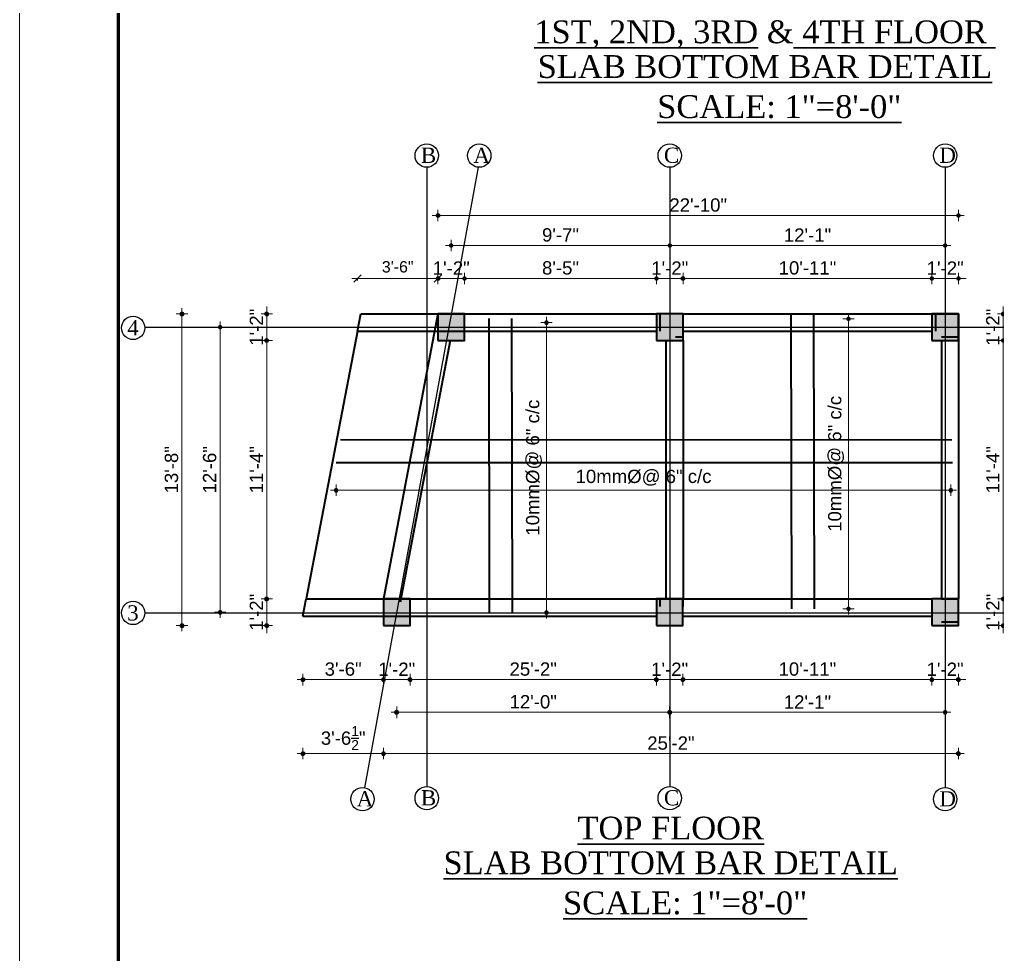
# Model space of a CAD drawing. Header units: inches. Extents: x -12073856 to 12321241, y -1226296 to 1319224.
# Drawn here: x 120330 to 120844, y 44896 to 45388 of the extents above; entities that cross this region are included whole.
import ezdxf
from ezdxf.enums import TextEntityAlignment as Align

# ---------------------------------------------------------------- set-up
doc = ezdxf.new("R2010")
doc.units = ezdxf.units.IN
doc.header["$MEASUREMENT"] = 0
doc.header["$PDMODE"] = 35
doc.linetypes.add('CONTINU', pattern=[0])
for name, color, linetype, lineweight in [('1', 7, 'Continuous', 13), ('BORDER', 7, 'Continuous', 60), ('Break Line', 125, 'CONTINU', 15), ('Column', 181, 'Continuous', 40), ('DIM_LINE', 173, 'Continuous', 20), ('Hatch', 9, 'Continuous', 9), ('ST-REINFOR', 201, 'Continuous', 40), ('Toilet', 7, 'Continuous', 25), ('WALL', 1, 'Continuous', 30), ('Walls', 11, 'Continuous', 35), ('Window', 3, 'Continuous', 0), ('Windows', 151, 'Continuous', 15)]:
    doc.layers.add(name, color=color, linetype=linetype, lineweight=lineweight)
doc.styles.add('ordinary', font='times.ttf')
doc.styles.add('ramon', font='arial.ttf')
doc.styles.get("Standard").update_dxf_attribs({"font": 'arial.ttf'})
doc.dimstyles.new('S8', dxfattribs={"dimtxt": 7, "dimasz": 2, "dimexe": 6, "dimexo": 18, "dimgap": 1.9375, "dimtad": 1, "dimdec": 1, "dimzin": 3, "dimdsep": 46, "dimlunit": 4, "dimtxsty": 'ramon', "dimblk": 'dot 2', "dimcen": 0.09375, "dimse1": 1, "dimse2": 1, "dimclrd": 1, "dimclre": 1, "dimclrt": 256, "dimadec": 0, "dimazin": 0, "dimtfac": 0.75, "dimtdec": 1, "dimtix": 1, "dimtmove": 1, "dimatfit": 3, "dimldrblk": 'DOT', "dimfxl": 1, "dimtolj": 1, "dimtzin": 0, "dimlwd": 9, "dimlwe": 9, "dimarcsym": 0})
doc.dimstyles.get("Standard").update_dxf_attribs({"dimtxt": 6, "dimasz": 4, "dimexe": 0, "dimexo": 6, "dimgap": 3, "dimtad": 1, "dimdec": 0, "dimzin": 0, "dimdsep": 46, "dimlunit": 4, "dimtxsty": 'Standard', "dimblk": 'ARCHTICK', "dimcen": 0.09, "dimdle": 3, "dimclrd": 256, "dimadec": 0, "dimazin": 0, "dimtfac": 1, "dimtdec": 0, "dimtofl": 0, "dimtmove": 0, "dimatfit": 3, "dimfxl": 1, "dimfxlon": 1, "dimtolj": 1, "dimtzin": 0, "dimlwd": -1, "dimarcsym": 0})

# ---------------------------------------------------------------- blocks, each defined once
blk = doc.blocks.new('colm')
at = {"layer": 'Hatch'}
h = blk.add_hatch(color=256, dxfattribs=at)
h.dxf.hatch_style = 1
h.paths.add_polyline_path([(66705.71, 8319.73), (66705.71, 8307.73), (66717.71, 8307.73), (66717.71, 8319.73)])
at = {"layer": 'Column'}
blk.add_lwpolyline([(66705.71, 8307.73), (66717.71, 8307.73), (66717.71, 8319.73), (66705.71, 8319.73)], close=True, dxfattribs=at)
blk = doc.blocks.new('dot1')
at = {"layer": 'Hatch'}
h = blk.add_hatch(color=256, dxfattribs=at)
edge = h.paths.add_edge_path()
edge.add_arc((0, 0), 1, 0, 360)
for p, q in [((3, 0), (-3, 0)), ((0, 3), (0, -3))]:
    blk.add_line(p, q, dxfattribs=at)
blk.add_circle((0, 0), 1, dxfattribs=at)
blk = doc.blocks.new('dot 2')
at = {"layer": 'Hatch', "xscale": 0.5, "yscale": 0.5, "zscale": 0.5}
blk.add_blockref('dot1', (0, 0), dxfattribs=at)
blk = doc.blocks.new('*D1408')
at = {"layer": 'Defpoints', "color": 0, "transparency": 16777216}
for p in [(120563.76, 45251.62), (120549.76, 45232.94), (120563.76, 45232.94)]:
    blk.add_point(p, dxfattribs=at)
at = {"layer": 'Toilet', "color": 1, "lineweight": 9, "transparency": 16777216}
for p, q in [((120547.76, 45251.62), (120545.76, 45251.62)), ((120549.76, 45251.62), (120563.76, 45251.62)), ((120565.76, 45251.62), (120567.76, 45251.62))]:
    blk.add_line(p, q, dxfattribs=at)
at = {"layer": 'Toilet', "color": 1, "lineweight": 9, "transparency": 16777216, "xscale": 2, "yscale": 2, "zscale": 2}
blk.add_blockref('dot 2', (120549.76, 45251.62), dxfattribs=at)
at = {"layer": 'Toilet', "color": 1, "lineweight": 9, "transparency": 16777216, "xscale": 2, "yscale": 2, "zscale": 2, "rotation": 180}
blk.add_blockref('dot 2', (120563.76, 45251.62), dxfattribs=at)
at = {"layer": 'Toilet', "transparency": 16777216, "insert": (120556.76, 45257.07), "char_height": 7, "attachment_point": 5, "style": 'ramon'}
blk.add_mtext('\\A1;1\'-2"', dxfattribs=at)
blk = doc.blocks.new('_Dot')
at = {"color": 0, "lineweight": -2}
blk.add_line((-0.5, 0), (-1, 0), dxfattribs=at)
at = {"color": 0, "const_width": 0.5}
blk.add_lwpolyline([(-0.25, 0, 1), (0.25, 0, 1)], format="xyb", close=True, dxfattribs=at)
blk = doc.blocks.new('*D1409')
at = {"layer": 'Defpoints', "color": 0, "transparency": 16777216}
for p in [(120664.76, 45251.62), (120563.76, 45232.94), (120664.76, 45232.94)]:
    blk.add_point(p, dxfattribs=at)
at = {"layer": 'Toilet', "color": 1, "lineweight": 9, "transparency": 16777216}
blk.add_line((120565.76, 45251.62), (120662.76, 45251.62), dxfattribs=at)
at = {"layer": 'Toilet', "color": 1, "lineweight": 9, "transparency": 16777216, "xscale": 2, "yscale": 2, "zscale": 2, "rotation": 180}
blk.add_blockref('dot 2', (120563.76, 45251.62), dxfattribs=at)
at = {"layer": 'Toilet', "color": 1, "lineweight": 9, "transparency": 16777216, "xscale": 2, "yscale": 2, "zscale": 2}
blk.add_blockref('dot 2', (120664.76, 45251.62), dxfattribs=at)
at = {"layer": 'Toilet', "transparency": 16777216, "insert": (120614.26, 45257.13), "char_height": 7, "attachment_point": 5, "style": 'ramon'}
blk.add_mtext('\\A1;8\'-5"', dxfattribs=at)
blk = doc.blocks.new('*D1410')
at = {"layer": 'Defpoints', "color": 0, "transparency": 16777216}
for p in [(120678.76, 45251.62), (120664.76, 45232.94), (120678.76, 45232.94)]:
    blk.add_point(p, dxfattribs=at)
at = {"layer": 'Toilet', "color": 1, "lineweight": 9, "transparency": 16777216}
for p, q in [((120662.76, 45251.62), (120660.76, 45251.62)), ((120664.76, 45251.62), (120678.76, 45251.62)), ((120680.76, 45251.62), (120682.76, 45251.62))]:
    blk.add_line(p, q, dxfattribs=at)
at = {"layer": 'Toilet', "color": 1, "lineweight": 9, "transparency": 16777216, "xscale": 2, "yscale": 2, "zscale": 2}
blk.add_blockref('dot 2', (120664.76, 45251.62), dxfattribs=at)
at = {"layer": 'Toilet', "color": 1, "lineweight": 9, "transparency": 16777216, "xscale": 2, "yscale": 2, "zscale": 2, "rotation": 180}
blk.add_blockref('dot 2', (120678.76, 45251.62), dxfattribs=at)
at = {"layer": 'Toilet', "transparency": 16777216, "insert": (120671.76, 45257.07), "char_height": 7, "attachment_point": 5, "style": 'ramon'}
blk.add_mtext('\\A1;1\'-2"', dxfattribs=at)
blk = doc.blocks.new('*D1411')
at = {"layer": 'Defpoints', "color": 0, "transparency": 16777216}
for p in [(120809.7, 45251.62), (120678.76, 45232.94), (120809.7, 45232.94)]:
    blk.add_point(p, dxfattribs=at)
at = {"layer": 'Toilet', "color": 1, "lineweight": 9, "transparency": 16777216}
blk.add_line((120680.76, 45251.62), (120807.7, 45251.62), dxfattribs=at)
at = {"layer": 'Toilet', "color": 1, "lineweight": 9, "transparency": 16777216, "xscale": 2, "yscale": 2, "zscale": 2, "rotation": 180}
blk.add_blockref('dot 2', (120678.76, 45251.62), dxfattribs=at)
at = {"layer": 'Toilet', "color": 1, "lineweight": 9, "transparency": 16777216, "xscale": 2, "yscale": 2, "zscale": 2}
blk.add_blockref('dot 2', (120809.7, 45251.62), dxfattribs=at)
at = {"layer": 'Toilet', "transparency": 16777216, "insert": (120744.23, 45257.13), "char_height": 7, "attachment_point": 5, "style": 'ramon'}
blk.add_mtext('\\A1;10\'-11"', dxfattribs=at)
blk = doc.blocks.new('*D1412')
at = {"layer": 'Defpoints', "color": 0, "transparency": 16777216}
for p in [(120823.7, 45251.62), (120809.7, 45232.94), (120823.7, 45232.94)]:
    blk.add_point(p, dxfattribs=at)
at = {"layer": 'Toilet', "color": 1, "lineweight": 9, "transparency": 16777216}
for p, q in [((120807.7, 45251.62), (120805.7, 45251.62)), ((120809.7, 45251.62), (120823.7, 45251.62)), ((120825.7, 45251.62), (120827.7, 45251.62))]:
    blk.add_line(p, q, dxfattribs=at)
at = {"layer": 'Toilet', "color": 1, "lineweight": 9, "transparency": 16777216, "xscale": 2, "yscale": 2, "zscale": 2}
blk.add_blockref('dot 2', (120809.7, 45251.62), dxfattribs=at)
at = {"layer": 'Toilet', "color": 1, "lineweight": 9, "transparency": 16777216, "xscale": 2, "yscale": 2, "zscale": 2, "rotation": 180}
blk.add_blockref('dot 2', (120823.7, 45251.62), dxfattribs=at)
at = {"layer": 'Toilet', "transparency": 16777216, "insert": (120816.7, 45257.07), "char_height": 7, "attachment_point": 5, "style": 'ramon'}
blk.add_mtext('\\A1;1\'-2"', dxfattribs=at)
blk = doc.blocks.new('*D1413')
at = {"layer": 'Defpoints', "color": 0, "transparency": 16777216}
for p in [(120671.76, 45268.98), (120556.76, 45232.94), (120671.76, 45232.94)]:
    blk.add_point(p, dxfattribs=at)
at = {"layer": 'Toilet', "color": 1, "lineweight": 9, "transparency": 16777216}
blk.add_line((120558.76, 45268.98), (120669.76, 45268.98), dxfattribs=at)
at = {"layer": 'Toilet', "color": 1, "lineweight": 9, "transparency": 16777216, "xscale": 2, "yscale": 2, "zscale": 2, "rotation": 180}
blk.add_blockref('dot 2', (120556.76, 45268.98), dxfattribs=at)
at = {"layer": 'Toilet', "color": 1, "lineweight": 9, "transparency": 16777216, "xscale": 2, "yscale": 2, "zscale": 2}
blk.add_blockref('dot 2', (120671.76, 45268.98), dxfattribs=at)
at = {"layer": 'Toilet', "transparency": 16777216, "insert": (120614.26, 45274.5), "char_height": 7, "attachment_point": 5, "style": 'ramon'}
blk.add_mtext('\\A1;9\'-7"', dxfattribs=at)
blk = doc.blocks.new('*D1414')
at = {"layer": 'Defpoints', "color": 0, "transparency": 16777216}
for p in [(120816.7, 45268.98), (120671.76, 45232.94), (120816.7, 45232.94)]:
    blk.add_point(p, dxfattribs=at)
at = {"layer": 'Toilet', "color": 1, "lineweight": 9, "transparency": 16777216}
blk.add_line((120673.76, 45268.98), (120814.7, 45268.98), dxfattribs=at)
at = {"layer": 'Toilet', "color": 1, "lineweight": 9, "transparency": 16777216, "xscale": 2, "yscale": 2, "zscale": 2, "rotation": 180}
blk.add_blockref('dot 2', (120671.76, 45268.98), dxfattribs=at)
at = {"layer": 'Toilet', "color": 1, "lineweight": 9, "transparency": 16777216, "xscale": 2, "yscale": 2, "zscale": 2}
blk.add_blockref('dot 2', (120816.7, 45268.98), dxfattribs=at)
at = {"layer": 'Toilet', "transparency": 16777216, "insert": (120744.23, 45274.44), "char_height": 7, "attachment_point": 5, "style": 'ramon'}
blk.add_mtext('\\A1;12\'-1"', dxfattribs=at)
blk = doc.blocks.new('*D1415')
at = {"layer": 'Defpoints', "color": 0, "transparency": 16777216}
for p in [(120823.7, 45284.71), (120549.76, 45232.94), (120823.7, 45232.94)]:
    blk.add_point(p, dxfattribs=at)
at = {"layer": 'Toilet', "color": 1, "lineweight": 9, "transparency": 16777216}
blk.add_line((120551.76, 45284.71), (120821.7, 45284.71), dxfattribs=at)
at = {"layer": 'Toilet', "color": 1, "lineweight": 9, "transparency": 16777216, "xscale": 2, "yscale": 2, "zscale": 2, "rotation": 180}
blk.add_blockref('dot 2', (120549.76, 45284.71), dxfattribs=at)
at = {"layer": 'Toilet', "color": 1, "lineweight": 9, "transparency": 16777216, "xscale": 2, "yscale": 2, "zscale": 2}
blk.add_blockref('dot 2', (120823.7, 45284.71), dxfattribs=at)
at = {"layer": 'Toilet', "transparency": 16777216, "insert": (120686.73, 45290.22), "char_height": 7, "attachment_point": 5, "style": 'ramon'}
blk.add_mtext('\\A1;22\'-10"', dxfattribs=at)
blk = doc.blocks.new('*D1416')
at = {"layer": 'Defpoints', "color": 0, "transparency": 16777216}
for p in [(120823.7, 45232.94), (120823.7, 45218.94), (120847.23, 45218.94)]:
    blk.add_point(p, dxfattribs=at)
at = {"layer": 'Toilet', "color": 1, "lineweight": 9, "transparency": 16777216}
for p, q in [((120847.23, 45234.94), (120847.23, 45236.94)), ((120847.23, 45232.94), (120847.23, 45218.94)), ((120847.23, 45216.94), (120847.23, 45214.94))]:
    blk.add_line(p, q, dxfattribs=at)
at = {"layer": 'Toilet', "color": 1, "lineweight": 9, "transparency": 16777216, "xscale": 2, "yscale": 2, "zscale": 2}
for p, rotation in [((120847.23, 45232.94), 270), ((120847.23, 45218.94), 90)]:
    blk.add_blockref('dot 2', p, dxfattribs=dict(at, rotation=rotation))
at = {"layer": 'Toilet', "transparency": 16777216, "insert": (120841.78, 45225.94), "char_height": 7, "attachment_point": 5, "rotation": 90, "style": 'ramon'}
blk.add_mtext('\\A1;1\'-2"', dxfattribs=at)
blk = doc.blocks.new('*D1532')
at = {"layer": 'Defpoints', "color": 0, "transparency": 16777216}
for p in [(120823.7, 45218.94), (120823.7, 45082.94), (120847.23, 45082.94)]:
    blk.add_point(p, dxfattribs=at)
at = {"layer": 'Toilet', "color": 1, "lineweight": 9, "transparency": 16777216}
blk.add_line((120847.23, 45216.94), (120847.23, 45084.94), dxfattribs=at)
at = {"layer": 'Toilet', "color": 1, "lineweight": 9, "transparency": 16777216, "xscale": 2, "yscale": 2, "zscale": 2}
for p, rotation in [((120847.23, 45218.94), 90), ((120847.23, 45082.94), 270)]:
    blk.add_blockref('dot 2', p, dxfattribs=dict(at, rotation=rotation))
at = {"layer": 'Toilet', "transparency": 16777216, "insert": (120841.78, 45150.94), "char_height": 7, "attachment_point": 5, "rotation": 90, "style": 'ramon'}
blk.add_mtext('\\A1;11\'-4"', dxfattribs=at)
blk = doc.blocks.new('*D1533')
at = {"layer": 'Defpoints', "color": 0, "transparency": 16777216}
for p in [(120823.7, 45082.94), (120823.65, 45068.94), (120847.23, 45068.94)]:
    blk.add_point(p, dxfattribs=at)
at = {"layer": 'Toilet', "color": 1, "lineweight": 9, "transparency": 16777216}
for p, q in [((120847.23, 45084.94), (120847.23, 45086.94)), ((120847.23, 45082.94), (120847.23, 45068.94)), ((120847.23, 45066.94), (120847.23, 45064.94))]:
    blk.add_line(p, q, dxfattribs=at)
at = {"layer": 'Toilet', "color": 1, "lineweight": 9, "transparency": 16777216, "xscale": 2, "yscale": 2, "zscale": 2}
for p, rotation in [((120847.23, 45082.94), 270), ((120847.23, 45068.94), 90)]:
    blk.add_blockref('dot 2', p, dxfattribs=dict(at, rotation=rotation))
at = {"layer": 'Toilet', "transparency": 16777216, "insert": (120841.78, 45075.94), "char_height": 7, "attachment_point": 5, "rotation": 90, "style": 'ramon'}
blk.add_mtext('\\A1;1\'-2"', dxfattribs=at)
blk = doc.blocks.new('*D1417')
at = {"layer": 'Defpoints', "color": 0, "transparency": 16777216}
for p in [(120823.7, 45225.94), (120873.27, 45225.94), (120823.65, 45075.94)]:
    blk.add_point(p, dxfattribs=at)
at = {"layer": 'Toilet', "color": 1, "lineweight": 9, "transparency": 16777216}
blk.add_line((120873.27, 45077.94), (120873.27, 45223.94), dxfattribs=at)
at = {"layer": 'Toilet', "color": 1, "lineweight": 9, "transparency": 16777216, "xscale": 2, "yscale": 2, "zscale": 2}
for p, rotation in [((120873.27, 45225.94), 90), ((120873.27, 45075.94), 270)]:
    blk.add_blockref('dot 2', p, dxfattribs=dict(at, rotation=rotation))
at = {"layer": 'Toilet', "transparency": 16777216, "insert": (120867.76, 45150.94), "char_height": 7, "attachment_point": 5, "rotation": 90, "style": 'ramon'}
blk.add_mtext('\\A1;12\'-6"', dxfattribs=at)
blk = doc.blocks.new('*D1418')
at = {"layer": 'Defpoints', "color": 0, "transparency": 16777216}
for p in [(120823.7, 45232.94), (120823.7, 45068.94), (120891.84, 45068.94)]:
    blk.add_point(p, dxfattribs=at)
at = {"layer": 'Toilet', "color": 1, "lineweight": 9, "transparency": 16777216}
blk.add_line((120891.84, 45230.94), (120891.84, 45070.94), dxfattribs=at)
at = {"layer": 'Toilet', "color": 1, "lineweight": 9, "transparency": 16777216, "xscale": 2, "yscale": 2, "zscale": 2}
for p, rotation in [((120891.84, 45232.94), 90), ((120891.84, 45068.94), 270)]:
    blk.add_blockref('dot 2', p, dxfattribs=dict(at, rotation=rotation))
at = {"layer": 'Toilet', "transparency": 16777216, "insert": (120886.32, 45150.94), "char_height": 7, "attachment_point": 5, "rotation": 90, "style": 'ramon'}
blk.add_mtext('\\A1;13\'-8"', dxfattribs=at)
blk = doc.blocks.new('*D1419')
at = {"layer": 'Defpoints', "color": 0, "transparency": 16777216}
for p in [(120524.25, 45232.94), (120459.66, 45218.94), (120524.25, 45218.94)]:
    blk.add_point(p, dxfattribs=at)
at = {"layer": 'Toilet', "color": 1, "lineweight": 9, "transparency": 16777216}
for p, q in [((120459.66, 45234.94), (120459.66, 45236.94)), ((120459.66, 45232.94), (120459.66, 45218.94)), ((120459.66, 45216.94), (120459.66, 45214.94))]:
    blk.add_line(p, q, dxfattribs=at)
at = {"layer": 'Toilet', "color": 1, "lineweight": 9, "transparency": 16777216, "xscale": 2, "yscale": 2, "zscale": 2}
for p, rotation in [((120459.66, 45232.94), 270), ((120459.66, 45218.94), 90)]:
    blk.add_blockref('dot 2', p, dxfattribs=dict(at, rotation=rotation))
at = {"layer": 'Toilet', "transparency": 16777216, "insert": (120454.21, 45225.94), "char_height": 7, "attachment_point": 5, "rotation": 90, "style": 'ramon'}
blk.add_mtext('\\A1;1\'-2"', dxfattribs=at)
blk = doc.blocks.new('*D1420')
at = {"layer": 'Defpoints', "color": 0, "transparency": 16777216}
for p in [(120524.25, 45218.94), (120459.66, 45082.94), (120495.56, 45082.94)]:
    blk.add_point(p, dxfattribs=at)
at = {"layer": 'Toilet', "color": 1, "lineweight": 9, "transparency": 16777216}
blk.add_line((120459.66, 45216.94), (120459.66, 45084.94), dxfattribs=at)
at = {"layer": 'Toilet', "color": 1, "lineweight": 9, "transparency": 16777216, "xscale": 2, "yscale": 2, "zscale": 2}
for p, rotation in [((120459.66, 45218.94), 90), ((120459.66, 45082.94), 270)]:
    blk.add_blockref('dot 2', p, dxfattribs=dict(at, rotation=rotation))
at = {"layer": 'Toilet', "transparency": 16777216, "insert": (120454.21, 45150.94), "char_height": 7, "attachment_point": 5, "rotation": 90, "style": 'ramon'}
blk.add_mtext('\\A1;11\'-4"', dxfattribs=at)
blk = doc.blocks.new('*D1421')
at = {"layer": 'Defpoints', "color": 0, "transparency": 16777216}
for p in [(120495.56, 45082.94), (120459.66, 45068.94), (120495.56, 45068.94)]:
    blk.add_point(p, dxfattribs=at)
at = {"layer": 'Toilet', "color": 1, "lineweight": 9, "transparency": 16777216}
for p, q in [((120459.66, 45084.94), (120459.66, 45086.94)), ((120459.66, 45082.94), (120459.66, 45068.94)), ((120459.66, 45066.94), (120459.66, 45064.94))]:
    blk.add_line(p, q, dxfattribs=at)
at = {"layer": 'Toilet', "color": 1, "lineweight": 9, "transparency": 16777216, "xscale": 2, "yscale": 2, "zscale": 2}
for p, rotation in [((120459.66, 45082.94), 270), ((120459.66, 45068.94), 90)]:
    blk.add_blockref('dot 2', p, dxfattribs=dict(at, rotation=rotation))
at = {"layer": 'Toilet', "transparency": 16777216, "insert": (120454.21, 45075.94), "char_height": 7, "attachment_point": 5, "rotation": 90, "style": 'ramon'}
blk.add_mtext('\\A1;1\'-2"', dxfattribs=at)
blk = doc.blocks.new('*D1422')
at = {"layer": 'Defpoints', "color": 0, "transparency": 16777216}
for p in [(120435.15, 45225.94), (120524.25, 45225.94), (120495.56, 45075.94)]:
    blk.add_point(p, dxfattribs=at)
at = {"layer": 'Toilet', "color": 1, "lineweight": 9, "transparency": 16777216}
blk.add_line((120435.15, 45077.94), (120435.15, 45223.94), dxfattribs=at)
at = {"layer": 'Toilet', "color": 1, "lineweight": 9, "transparency": 16777216, "xscale": 2, "yscale": 2, "zscale": 2}
for p, rotation in [((120435.15, 45225.94), 90), ((120435.15, 45075.94), 270)]:
    blk.add_blockref('dot 2', p, dxfattribs=dict(at, rotation=rotation))
at = {"layer": 'Toilet', "transparency": 16777216, "insert": (120429.64, 45150.94), "char_height": 7, "attachment_point": 5, "rotation": 90, "style": 'ramon'}
blk.add_mtext('\\A1;12\'-6"', dxfattribs=at)
blk = doc.blocks.new('*D1423')
at = {"layer": 'Defpoints', "color": 0, "transparency": 16777216}
for p in [(120415.07, 45232.94), (120524.25, 45232.94), (120559.61, 45068.94)]:
    blk.add_point(p, dxfattribs=at)
at = {"layer": 'Toilet', "color": 1, "lineweight": 9, "transparency": 16777216}
blk.add_line((120415.07, 45070.94), (120415.07, 45230.94), dxfattribs=at)
at = {"layer": 'Toilet', "color": 1, "lineweight": 9, "transparency": 16777216, "xscale": 2, "yscale": 2, "zscale": 2}
for p, rotation in [((120415.07, 45232.94), 90), ((120415.07, 45068.94), 270)]:
    blk.add_blockref('dot 2', p, dxfattribs=dict(at, rotation=rotation))
at = {"layer": 'Toilet', "transparency": 16777216, "insert": (120409.56, 45150.94), "char_height": 7, "attachment_point": 5, "rotation": 90, "style": 'ramon'}
blk.add_mtext('\\A1;13\'-8"', dxfattribs=at)
blk = doc.blocks.new('*D1424')
at = {"layer": 'Defpoints', "color": 0, "transparency": 16777216}
for p in [(120524.25, 45232.94), (120459.66, 45218.94), (120524.25, 45218.94)]:
    blk.add_point(p, dxfattribs=at)
at = {"layer": 'Toilet', "color": 1, "lineweight": 9, "transparency": 16777216}
for p, q in [((120459.66, 45234.94), (120459.66, 45236.94)), ((120459.66, 45232.94), (120459.66, 45218.94)), ((120459.66, 45216.94), (120459.66, 45214.94))]:
    blk.add_line(p, q, dxfattribs=at)
at = {"layer": 'Toilet', "color": 1, "lineweight": 9, "transparency": 16777216, "xscale": 2, "yscale": 2, "zscale": 2}
for p, rotation in [((120459.66, 45232.94), 270), ((120459.66, 45218.94), 90)]:
    blk.add_blockref('dot 2', p, dxfattribs=dict(at, rotation=rotation))
at = {"layer": 'Toilet', "transparency": 16777216, "insert": (120454.21, 45225.94), "char_height": 7, "attachment_point": 5, "rotation": 90, "style": 'ramon'}
blk.add_mtext('\\A1;1\'-2"', dxfattribs=at)
blk = doc.blocks.new('*D1425')
at = {"layer": 'Defpoints', "color": 0, "transparency": 16777216}
for p in [(120524.25, 45218.94), (120459.66, 45082.94), (120495.56, 45082.94)]:
    blk.add_point(p, dxfattribs=at)
at = {"layer": 'Toilet', "color": 1, "lineweight": 9, "transparency": 16777216}
blk.add_line((120459.66, 45216.94), (120459.66, 45084.94), dxfattribs=at)
at = {"layer": 'Toilet', "color": 1, "lineweight": 9, "transparency": 16777216, "xscale": 2, "yscale": 2, "zscale": 2}
for p, rotation in [((120459.66, 45218.94), 90), ((120459.66, 45082.94), 270)]:
    blk.add_blockref('dot 2', p, dxfattribs=dict(at, rotation=rotation))
at = {"layer": 'Toilet', "transparency": 16777216, "insert": (120454.21, 45150.94), "char_height": 7, "attachment_point": 5, "rotation": 90, "style": 'ramon'}
blk.add_mtext('\\A1;11\'-4"', dxfattribs=at)
blk = doc.blocks.new('*D1426')
at = {"layer": 'Defpoints', "color": 0, "transparency": 16777216}
for p in [(120435.15, 45225.94), (120524.25, 45225.94), (120495.56, 45075.94)]:
    blk.add_point(p, dxfattribs=at)
at = {"layer": 'Toilet', "color": 1, "lineweight": 9, "transparency": 16777216}
blk.add_line((120435.15, 45077.94), (120435.15, 45223.94), dxfattribs=at)
at = {"layer": 'Toilet', "color": 1, "lineweight": 9, "transparency": 16777216, "xscale": 2, "yscale": 2, "zscale": 2}
for p, rotation in [((120435.15, 45225.94), 90), ((120435.15, 45075.94), 270)]:
    blk.add_blockref('dot 2', p, dxfattribs=dict(at, rotation=rotation))
at = {"layer": 'Toilet', "transparency": 16777216, "insert": (120429.64, 45150.94), "char_height": 7, "attachment_point": 5, "rotation": 90, "style": 'ramon'}
blk.add_mtext('\\A1;12\'-6"', dxfattribs=at)
blk = doc.blocks.new('_ArchTick')
at = {"color": 0, "linetype": 'ByBlock', "const_width": 0.15}
blk.add_lwpolyline([(-0.5, -0.5), (0.5, 0.5)], dxfattribs=at)
blk = doc.blocks.new('*D1427')
at = {"layer": 'Defpoints', "color": 0, "transparency": 16777216}
for p in [(120507.4, 45251.62), (120549.76, 45232.94), (120507.4, 45223.94)]:
    blk.add_point(p, dxfattribs=at)
at = {"layer": 'Windows', "transparency": 16777216}
blk.add_line((120552.76, 45251.62), (120504.4, 45251.62), dxfattribs=at)
at = {"layer": 'Windows', "color": 0, "lineweight": -2, "transparency": 16777216}
for p, q in [((120507.4, 45250.62), (120507.4, 45251.62)), ((120549.76, 45250.62), (120549.76, 45251.62))]:
    blk.add_line(p, q, dxfattribs=at)
at = {"layer": 'Windows', "transparency": 16777216, "xscale": 4, "yscale": 4, "zscale": 4, "rotation": 180}
blk.add_blockref('_ArchTick', (120507.4, 45251.62), dxfattribs=at)
at = {"layer": 'Windows', "transparency": 16777216, "xscale": 4, "yscale": 4, "zscale": 4}
blk.add_blockref('_ArchTick', (120549.76, 45251.62), dxfattribs=at)
at = {"layer": 'Windows', "color": 0, "lineweight": -2, "transparency": 16777216, "insert": (120528.58, 45257.69), "char_height": 6, "attachment_point": 5}
blk.add_mtext('\\A1;3\'-6"', dxfattribs=at)
blk = doc.blocks.new('*D1534')
at = {"layer": 'Defpoints', "color": 0, "transparency": 16777216}
for p in [(120478.71, 45073.94), (120521.07, 45068.94), (120521.07, 45040.5)]:
    blk.add_point(p, dxfattribs=at)
at = {"layer": 'Toilet', "color": 1, "lineweight": 9, "transparency": 16777216}
blk.add_line((120480.71, 45040.5), (120519.07, 45040.5), dxfattribs=at)
at = {"layer": 'Toilet', "color": 1, "lineweight": 9, "transparency": 16777216, "xscale": 2, "yscale": 2, "zscale": 2, "rotation": 180}
blk.add_blockref('dot 2', (120478.71, 45040.5), dxfattribs=at)
at = {"layer": 'Toilet', "color": 1, "lineweight": 9, "transparency": 16777216, "xscale": 2, "yscale": 2, "zscale": 2}
blk.add_blockref('dot 2', (120521.07, 45040.5), dxfattribs=at)
at = {"layer": 'Toilet', "transparency": 16777216, "insert": (120499.89, 45046.02), "char_height": 7, "attachment_point": 5, "style": 'ramon'}
blk.add_mtext('\\A1;3\'-6"', dxfattribs=at)
blk = doc.blocks.new('*D1535')
at = {"layer": 'Defpoints', "color": 0, "transparency": 16777216}
for p in [(120521.07, 45068.94), (120535.07, 45068.94), (120535.07, 45040.5)]:
    blk.add_point(p, dxfattribs=at)
at = {"layer": 'Toilet', "color": 1, "lineweight": 9, "transparency": 16777216}
for p, q in [((120519.07, 45040.5), (120517.07, 45040.5)), ((120521.07, 45040.5), (120535.07, 45040.5)), ((120537.07, 45040.5), (120539.07, 45040.5))]:
    blk.add_line(p, q, dxfattribs=at)
at = {"layer": 'Toilet', "color": 1, "lineweight": 9, "transparency": 16777216, "xscale": 2, "yscale": 2, "zscale": 2}
blk.add_blockref('dot 2', (120521.07, 45040.5), dxfattribs=at)
at = {"layer": 'Toilet', "color": 1, "lineweight": 9, "transparency": 16777216, "xscale": 2, "yscale": 2, "zscale": 2, "rotation": 180}
blk.add_blockref('dot 2', (120535.07, 45040.5), dxfattribs=at)
at = {"layer": 'Toilet', "transparency": 16777216, "insert": (120528.07, 45045.96), "char_height": 7, "attachment_point": 5, "style": 'ramon'}
blk.add_mtext('\\A1;1\'-2"', dxfattribs=at)
blk = doc.blocks.new('*D1536')
at = {"layer": 'Defpoints', "color": 0, "transparency": 16777216}
for p in [(120535.07, 45068.94), (120664.7, 45068.94), (120664.7, 45040.5)]:
    blk.add_point(p, dxfattribs=at)
at = {"layer": 'Toilet', "color": 1, "lineweight": 9, "transparency": 16777216}
blk.add_line((120537.07, 45040.5), (120662.7, 45040.5), dxfattribs=at)
at = {"layer": 'Toilet', "color": 1, "lineweight": 9, "transparency": 16777216, "xscale": 2, "yscale": 2, "zscale": 2, "rotation": 180}
blk.add_blockref('dot 2', (120535.07, 45040.5), dxfattribs=at)
at = {"layer": 'Toilet', "color": 1, "lineweight": 9, "transparency": 16777216, "xscale": 2, "yscale": 2, "zscale": 2}
blk.add_blockref('dot 2', (120664.7, 45040.5), dxfattribs=at)
at = {"layer": 'Toilet', "transparency": 16777216, "insert": (120599.89, 45046.02), "char_height": 7, "attachment_point": 5, "style": 'ramon'}
blk.add_mtext('\\A1;25\'-2"', dxfattribs=at)
blk = doc.blocks.new('*D1537')
at = {"layer": 'Defpoints', "color": 0, "transparency": 16777216}
for p in [(120664.7, 45068.94), (120678.7, 45068.94), (120678.7, 45040.5)]:
    blk.add_point(p, dxfattribs=at)
at = {"layer": 'Toilet', "color": 1, "lineweight": 9, "transparency": 16777216}
for p, q in [((120662.7, 45040.5), (120660.7, 45040.5)), ((120664.7, 45040.5), (120678.7, 45040.5)), ((120680.7, 45040.5), (120682.7, 45040.5))]:
    blk.add_line(p, q, dxfattribs=at)
at = {"layer": 'Toilet', "color": 1, "lineweight": 9, "transparency": 16777216, "xscale": 2, "yscale": 2, "zscale": 2}
blk.add_blockref('dot 2', (120664.7, 45040.5), dxfattribs=at)
at = {"layer": 'Toilet', "color": 1, "lineweight": 9, "transparency": 16777216, "xscale": 2, "yscale": 2, "zscale": 2, "rotation": 180}
blk.add_blockref('dot 2', (120678.7, 45040.5), dxfattribs=at)
at = {"layer": 'Toilet', "transparency": 16777216, "insert": (120671.7, 45045.96), "char_height": 7, "attachment_point": 5, "style": 'ramon'}
blk.add_mtext('\\A1;1\'-2"', dxfattribs=at)
blk = doc.blocks.new('*D1538')
at = {"layer": 'Defpoints', "color": 0, "transparency": 16777216}
for p in [(120678.7, 45068.94), (120809.65, 45068.94), (120809.65, 45040.5)]:
    blk.add_point(p, dxfattribs=at)
at = {"layer": 'Toilet', "color": 1, "lineweight": 9, "transparency": 16777216}
blk.add_line((120680.7, 45040.5), (120807.65, 45040.5), dxfattribs=at)
at = {"layer": 'Toilet', "color": 1, "lineweight": 9, "transparency": 16777216, "xscale": 2, "yscale": 2, "zscale": 2, "rotation": 180}
blk.add_blockref('dot 2', (120678.7, 45040.5), dxfattribs=at)
at = {"layer": 'Toilet', "color": 1, "lineweight": 9, "transparency": 16777216, "xscale": 2, "yscale": 2, "zscale": 2}
blk.add_blockref('dot 2', (120809.65, 45040.5), dxfattribs=at)
at = {"layer": 'Toilet', "transparency": 16777216, "insert": (120744.18, 45046.02), "char_height": 7, "attachment_point": 5, "style": 'ramon'}
blk.add_mtext('\\A1;10\'-11"', dxfattribs=at)
blk = doc.blocks.new('*D1539')
at = {"layer": 'Defpoints', "color": 0, "transparency": 16777216}
for p in [(120809.65, 45068.94), (120823.65, 45068.94), (120823.65, 45040.5)]:
    blk.add_point(p, dxfattribs=at)
at = {"layer": 'Toilet', "color": 1, "lineweight": 9, "transparency": 16777216}
for p, q in [((120807.65, 45040.5), (120805.65, 45040.5)), ((120809.65, 45040.5), (120823.65, 45040.5)), ((120825.65, 45040.5), (120827.65, 45040.5))]:
    blk.add_line(p, q, dxfattribs=at)
at = {"layer": 'Toilet', "color": 1, "lineweight": 9, "transparency": 16777216, "xscale": 2, "yscale": 2, "zscale": 2}
blk.add_blockref('dot 2', (120809.65, 45040.5), dxfattribs=at)
at = {"layer": 'Toilet', "color": 1, "lineweight": 9, "transparency": 16777216, "xscale": 2, "yscale": 2, "zscale": 2, "rotation": 180}
blk.add_blockref('dot 2', (120823.65, 45040.5), dxfattribs=at)
at = {"layer": 'Toilet', "transparency": 16777216, "insert": (120816.65, 45045.96), "char_height": 7, "attachment_point": 5, "style": 'ramon'}
blk.add_mtext('\\A1;1\'-2"', dxfattribs=at)
blk = doc.blocks.new('*D1540')
at = {"layer": 'Defpoints', "color": 0, "transparency": 16777216}
for p in [(120528.07, 45068.94), (120671.7, 45068.94), (120671.7, 45023.3)]:
    blk.add_point(p, dxfattribs=at)
at = {"layer": 'Toilet', "color": 1, "lineweight": 9, "transparency": 16777216}
blk.add_line((120530.07, 45023.3), (120669.7, 45023.3), dxfattribs=at)
at = {"layer": 'Toilet', "color": 1, "lineweight": 9, "transparency": 16777216, "xscale": 2, "yscale": 2, "zscale": 2, "rotation": 180}
blk.add_blockref('dot 2', (120528.07, 45023.3), dxfattribs=at)
at = {"layer": 'Toilet', "color": 1, "lineweight": 9, "transparency": 16777216, "xscale": 2, "yscale": 2, "zscale": 2}
blk.add_blockref('dot 2', (120671.7, 45023.3), dxfattribs=at)
at = {"layer": 'Toilet', "transparency": 16777216, "insert": (120599.89, 45028.81), "char_height": 7, "attachment_point": 5, "style": 'ramon'}
blk.add_mtext('\\A1;12\'-0"', dxfattribs=at)
blk = doc.blocks.new('*D1541')
at = {"layer": 'Defpoints', "color": 0, "transparency": 16777216}
for p in [(120671.7, 45068.94), (120816.7, 45068.94), (120816.7, 45023.3)]:
    blk.add_point(p, dxfattribs=at)
at = {"layer": 'Toilet', "color": 1, "lineweight": 9, "transparency": 16777216}
blk.add_line((120673.7, 45023.3), (120814.7, 45023.3), dxfattribs=at)
at = {"layer": 'Toilet', "color": 1, "lineweight": 9, "transparency": 16777216, "xscale": 2, "yscale": 2, "zscale": 2, "rotation": 180}
blk.add_blockref('dot 2', (120671.7, 45023.3), dxfattribs=at)
at = {"layer": 'Toilet', "color": 1, "lineweight": 9, "transparency": 16777216, "xscale": 2, "yscale": 2, "zscale": 2}
blk.add_blockref('dot 2', (120816.7, 45023.3), dxfattribs=at)
at = {"layer": 'Toilet', "transparency": 16777216, "insert": (120744.2, 45028.75), "char_height": 7, "attachment_point": 5, "style": 'ramon'}
blk.add_mtext('\\A1;12\'-1"', dxfattribs=at)
blk = doc.blocks.new('*D1542')
at = {"layer": 'Defpoints', "color": 0, "transparency": 16777216}
for p in [(120521.07, 45068.94), (120823.65, 45068.94), (120823.65, 45001.57)]:
    blk.add_point(p, dxfattribs=at)
at = {"layer": 'Toilet', "color": 1, "lineweight": 9, "transparency": 16777216}
blk.add_line((120523.07, 45001.57), (120821.65, 45001.57), dxfattribs=at)
at = {"layer": 'Toilet', "color": 1, "lineweight": 9, "transparency": 16777216, "xscale": 2, "yscale": 2, "zscale": 2, "rotation": 180}
blk.add_blockref('dot 2', (120521.07, 45001.57), dxfattribs=at)
at = {"layer": 'Toilet', "color": 1, "lineweight": 9, "transparency": 16777216, "xscale": 2, "yscale": 2, "zscale": 2}
blk.add_blockref('dot 2', (120823.65, 45001.57), dxfattribs=at)
at = {"layer": 'Toilet', "transparency": 16777216, "insert": (120672.36, 45007.09), "char_height": 7, "attachment_point": 5, "style": 'ramon'}
blk.add_mtext('\\A1;25\'-2"', dxfattribs=at)
blk = doc.blocks.new('*D1543')
at = {"layer": 'Defpoints', "color": 0, "transparency": 16777216}
for p in [(120478.71, 45073.94), (120521.07, 45068.94), (120478.71, 45001.57)]:
    blk.add_point(p, dxfattribs=at)
at = {"layer": 'Toilet', "color": 1, "lineweight": 9, "transparency": 16777216}
blk.add_line((120519.07, 45001.57), (120480.71, 45001.57), dxfattribs=at)
at = {"layer": 'Toilet', "color": 1, "lineweight": 9, "transparency": 16777216, "xscale": 2, "yscale": 2, "zscale": 2, "rotation": 180}
blk.add_blockref('dot 2', (120478.71, 45001.57), dxfattribs=at)
at = {"layer": 'Toilet', "color": 1, "lineweight": 9, "transparency": 16777216, "xscale": 2, "yscale": 2, "zscale": 2}
blk.add_blockref('dot 2', (120521.07, 45001.57), dxfattribs=at)
at = {"layer": 'Toilet', "transparency": 16777216, "insert": (120499.89, 45009.72), "char_height": 7, "attachment_point": 5, "style": 'ramon'}
blk.add_mtext('\\A1;3\'-6{\\H0.750000x;\\S1/2;}"', dxfattribs=at)
blk = doc.blocks.new('*D1428')
at = {"layer": 'Defpoints', "color": 0, "transparency": 16777216}
for p in [(120496.22, 45140.16), (120819.7, 45140.16), (120819.7, 45140.16)]:
    blk.add_point(p, dxfattribs=at)
at = {"layer": 'DIM_LINE', "color": 1, "lineweight": 9, "transparency": 16777216}
blk.add_line((120498.22, 45140.16), (120817.7, 45140.16), dxfattribs=at)
at = {"layer": 'DIM_LINE', "color": 1, "lineweight": 9, "transparency": 16777216, "xscale": 2, "yscale": 2, "zscale": 2, "rotation": 180}
blk.add_blockref('dot 2', (120496.22, 45140.16), dxfattribs=at)
at = {"layer": 'DIM_LINE', "color": 1, "lineweight": 9, "transparency": 16777216, "xscale": 2, "yscale": 2, "zscale": 2}
blk.add_blockref('dot 2', (120819.7, 45140.16), dxfattribs=at)
at = {"layer": 'DIM_LINE', "transparency": 16777216, "insert": (120657.96, 45146.76), "char_height": 7, "attachment_point": 5, "style": 'ramon'}
blk.add_mtext('\\A1;10mm%%C@ 6" c/c', dxfattribs=at)
blk = doc.blocks.new('*D1429')
at = {"layer": 'Defpoints', "color": 0, "transparency": 16777216}
for p in [(120624.66, 45228.35), (120606.9, 45075.74), (120606.9, 45075.74)]:
    blk.add_point(p, dxfattribs=at)
at = {"layer": 'DIM_LINE', "color": 1, "lineweight": 9, "transparency": 16777216}
blk.add_line((120606.9, 45226.35), (120606.9, 45077.74), dxfattribs=at)
at = {"layer": 'DIM_LINE', "color": 1, "lineweight": 9, "transparency": 16777216, "xscale": 2, "yscale": 2, "zscale": 2}
for p, rotation in [((120606.9, 45228.35), 90), ((120606.9, 45075.74), 270)]:
    blk.add_blockref('dot 2', p, dxfattribs=dict(at, rotation=rotation))
at = {"layer": 'DIM_LINE', "transparency": 16777216, "insert": (120600.3, 45152.05), "char_height": 7, "attachment_point": 5, "rotation": 90, "style": 'ramon'}
blk.add_mtext('\\A1;10mm%%C@ 6" c/c', dxfattribs=at)
blk = doc.blocks.new('*D1431')
at = {"layer": 'Defpoints', "color": 0, "transparency": 16777216}
for p in [(120783.61, 45230.35), (120765.85, 45077.74), (120765.85, 45077.74)]:
    blk.add_point(p, dxfattribs=at)
at = {"layer": 'DIM_LINE', "color": 1, "lineweight": 9, "transparency": 16777216}
blk.add_line((120765.85, 45228.35), (120765.85, 45079.74), dxfattribs=at)
at = {"layer": 'DIM_LINE', "color": 1, "lineweight": 9, "transparency": 16777216, "xscale": 2, "yscale": 2, "zscale": 2}
for p, rotation in [((120765.85, 45230.35), 90), ((120765.85, 45077.74), 270)]:
    blk.add_blockref('dot 2', p, dxfattribs=dict(at, rotation=rotation))
at = {"layer": 'DIM_LINE', "transparency": 16777216, "insert": (120759.25, 45154.05), "char_height": 7, "attachment_point": 5, "rotation": 90, "style": 'ramon'}
blk.add_mtext('\\A1;10mm%%C@ 6" c/c', dxfattribs=at)

msp = doc.modelspace()

# ---------------------------------------------------------------- linework, layer by layer
for p, q in [((120570.86, 45310.13), (120511.2, 44983.65)), ((120543.88, 45309.75), (120543.88, 44984.28)), ((120671.76, 45309.75), (120671.76, 44984.28)), ((120816.7, 45309.75), (120816.7, 44983.75))]:
    msp.add_line(p, q)
at = {"layer": 'BORDER'}
msp.add_lwpolyline([(123444.42, 46441.74), (123444.42, 44350.89), (120381.59, 44350.89), (120381.59, 46441.74)], close=True, dxfattribs=at)
at = {"layer": 'Break Line'}
msp.add_line((120674.76, 45082.94), (120678.76, 45082.94), dxfattribs=at)
at = {"layer": 'Column', "color": 1}
for p, q in [((120507.4, 45223.94), (120509.12, 45232.94)), ((120509.12, 45232.94), (120664.76, 45232.94)), ((120549.76, 45232.94), (120521.07, 45082.94)), ((120678.76, 45232.94), (120823.7, 45232.94)), ((120823.7, 45232.94), (120823.7, 45082.94)), ((120507.4, 45223.94), (120480.44, 45082.94)), ((120507.4, 45223.94), (120664.76, 45223.94)), ((120678.76, 45223.94), (120809.7, 45223.94)), ((120556.24, 45218.94), (120529.91, 45081.25)), ((120669.76, 45218.95), (120669.73, 45082.94)), ((120678.76, 45218.95), (120678.73, 45082.94)), ((120814.7, 45218.94), (120814.7, 45082.94)), ((120478.71, 45073.94), (120480.44, 45082.94)), ((120480.44, 45082.94), (120809.65, 45082.94)), ((120478.71, 45073.94), (120664.7, 45073.94)), ((120678.7, 45073.94), (120809.65, 45073.94))]:
    msp.add_line(p, q, dxfattribs=at)
at = {"layer": 'ST-REINFOR'}
for p, q in [((120576.5, 45230.46), (120576.79, 45075.73)), ((120588.5, 45230.48), (120588.79, 45075.75)), ((120735.45, 45232.46), (120735.74, 45077.73)), ((120747.45, 45232.48), (120747.74, 45077.75)), ((120498.51, 45166.84), (120820.25, 45166.75)), ((120496.22, 45154.84), (120820.48, 45154.75))]:
    msp.add_line(p, q, dxfattribs=at)
at = {"layer": 'Toilet'}
for p, q in [((120395.49, 45225.94), (120905.7, 45225.94)), ((120395.5, 45075.74), (120905.69, 45075.74))]:
    msp.add_line(p, q, dxfattribs=at)
for centre in [(120543.88, 45316.25), (120571.5, 45316.25), (120671.76, 45316.25), (120816.7, 45316.25), (120389.35, 45225.6), (120389.35, 45075.6), (120510.07, 44977.6), (120543.88, 44978.13), (120671.76, 44978.13), (120816.7, 44977.6)]:
    msp.add_circle(centre, 6.15, dxfattribs=at)
at = {"layer": 'Walls'}
for p, q in [((120666.76, 45223.94), (120666.76, 45232.94)), ((120678.76, 45223.94), (120678.76, 45232.94)), ((120811.7, 45223.94), (120811.7, 45232.94)), ((120674.76, 45220.94), (120678.76, 45220.94)), ((120814.7, 45220.94), (120823.7, 45220.94)), ((120666.76, 45078.94), (120666.76, 45082.94)), ((120678.76, 45078.94), (120678.76, 45082.94)), ((120814.7, 45082.94), (120823.7, 45082.94)), ((120814.7, 45070.94), (120823.7, 45070.94))]:
    msp.add_line(p, q, dxfattribs=at)
at = {"layer": 'Window'}
msp.add_lwpolyline([(123496.42, 46493.74), (123496.42, 44298.89), (120329.59, 44298.89), (120329.59, 46493.74)], close=True, dxfattribs=at)

# ---------------------------------------------------------------- block references
at = {"layer": 'Column', "xscale": 1.166666666671517, "yscale": 1.166666666671517, "zscale": 1.166666666668081}
for p in [(42726.43, 35526.6), (42986.38, 35526.6), (42697.75, 35376.6), (42841.38, 35376.6), (42986.33, 35376.6)]:
    msp.add_blockref('colm', p, dxfattribs=at)
at = {"layer": 'Toilet', "xscale": 1.166666666671517, "yscale": 1.166666666671517, "zscale": 1.166666666668081}
msp.add_blockref('colm', (42841.43, 35526.6), dxfattribs=at)

# ---------------------------------------------------------------- texts
at = {"layer": '1', "char_height": 8, "width": 20.1234, "attachment_point": 1, "style": 'ordinary'}
for s, insert in [('B', (120540.79, 45320.45)), ('A', (120568.41, 45320.45)), ('C', (120668.67, 45320.45)), ('D', (120813.62, 45320.45)), ('4', (120386.23, 45229.63)), ('3', (120386.23, 45079.63)), ('A', (120506.99, 44981.81)), ('B', (120540.79, 44982.34)), ('C', (120668.67, 44982.34)), ('D', (120813.62, 44981.81))]:
    msp.add_mtext(s, dxfattribs=dict(at, insert=insert))
at = {"layer": 'WALL', "style": 'ordinary'}
for s, p in [('%%U1ST, 2ND, 3RD%%U &%%U 4TH FLOOR ', (120721.81, 45381.4)), ('%%USLAB BOTTOM BAR DETAIL', (120721.81, 45363.13)), ('%%USCALE: 1"=8\'-0"', (120729.39, 45342.04)), ('%%UTOP FLOOR', (120672.26, 44962.4)), ('%%USLAB BOTTOM BAR DETAIL', (120672.26, 44944.13)), ('%%USCALE: 1"=8\'-0"', (120679.84, 44923.04))]:
    msp.add_text(s, height=12, dxfattribs=at).set_placement(p, align=Align.MIDDLE_CENTER)

# ---------------------------------------------------------------- dimensions: what is measured, and where the dimension line sits
at = {"layer": 'DIM_LINE'}
for base, p1, p2, picture, middle in [((120606.9, 45075.74), (120624.66, 45228.35), (120606.9, 45075.74), '*D1429', (120600.3, 45152.05)), ((120765.85, 45077.74), (120783.61, 45230.35), (120765.85, 45077.74), '*D1431', (120759.25, 45154.05))]:
    dim = msp.add_linear_dim(base=base, p1=p1, p2=p2, angle=90, text='10mm%%C@ 6" c/c', dimstyle='S8', dxfattribs=at)
    dim.commit()
    dim.dimension.update_dxf_attribs({"geometry": picture, "text_midpoint": middle})
dim = msp.add_linear_dim(base=(120819.7, 45140.16), p1=(120496.22, 45140.16), p2=(120819.7, 45140.16), text='10mm%%C@ 6" c/c', dimstyle='S8', dxfattribs=at)
dim.commit()
dim.dimension.update_dxf_attribs({"geometry": '*D1428', "text_midpoint": (120657.96, 45146.76)})
at = {"layer": 'Toilet'}
for base, p1, p2, picture, middle in [((120823.7, 45284.71), (120549.76, 45232.94), (120823.7, 45232.94), '*D1415', (120686.73, 45290.22)), ((120671.76, 45268.98), (120556.76, 45232.94), (120671.76, 45232.94), '*D1413', (120614.26, 45274.5)), ((120816.7, 45268.98), (120671.76, 45232.94), (120816.7, 45232.94), '*D1414', (120744.23, 45274.44)), ((120563.76, 45251.62), (120549.76, 45232.94), (120563.76, 45232.94), '*D1408', (120556.76, 45257.07)), ((120664.76, 45251.62), (120563.76, 45232.94), (120664.76, 45232.94), '*D1409', (120614.26, 45257.13)), ((120678.76, 45251.62), (120664.76, 45232.94), (120678.76, 45232.94), '*D1410', (120671.76, 45257.07)), ((120809.7, 45251.62), (120678.76, 45232.94), (120809.7, 45232.94), '*D1411', (120744.23, 45257.13)), ((120823.7, 45251.62), (120809.7, 45232.94), (120823.7, 45232.94), '*D1412', (120816.7, 45257.07)), ((120478.71, 45001.57), (120521.07, 45068.94), (120478.71, 45073.94), '*D1543', (120499.89, 45009.72)), ((120535.07, 45040.5), (120521.07, 45068.94), (120535.07, 45068.94), '*D1535', (120528.07, 45045.96)), ((120678.7, 45040.5), (120664.7, 45068.94), (120678.7, 45068.94), '*D1537', (120671.7, 45045.96)), ((120816.7, 45023.3), (120671.7, 45068.94), (120816.7, 45068.94), '*D1541', (120744.2, 45028.75)), ((120809.6498, 45040.5048), (120678.7028, 45068.9444), (120809.6498, 45068.9444), '*D1538', (120744.1763, 45046.0163)), ((120823.65, 45040.5), (120809.65, 45068.94), (120823.65, 45068.94), '*D1539', (120816.65, 45045.96))]:
    dim = msp.add_linear_dim(base=base, p1=p1, p2=p2, dimstyle='S8', override={"dimfxl": 2, "dimfxlon": 1, "dimarcsym": 1}, dxfattribs=at)
    dim.commit()
    dim.dimension.update_dxf_attribs({"geometry": picture, "text_midpoint": middle})
for base, p1, p2, picture, middle in [((120415.07, 45232.94), (120559.61, 45068.94), (120524.25, 45232.94), '*D1423', (120409.56, 45150.94)), ((120459.66, 45218.94), (120524.25, 45232.94), (120524.25, 45218.94), '*D1419', (120454.21, 45225.94)), ((120459.66, 45218.94), (120524.25, 45232.94), (120524.25, 45218.94), '*D1424', (120454.21, 45225.94)), ((120847.23, 45218.94), (120823.7, 45232.94), (120823.7, 45218.94), '*D1416', (120841.78, 45225.94)), ((120891.84, 45068.94), (120823.7, 45232.94), (120823.7, 45068.94), '*D1418', (120886.32, 45150.94)), ((120435.15, 45225.94), (120495.56, 45075.94), (120524.25, 45225.94), '*D1422', (120429.64, 45150.94)), ((120435.15, 45225.94), (120495.56, 45075.94), (120524.25, 45225.94), '*D1426', (120429.64, 45150.94)), ((120873.27, 45225.94), (120823.65, 45075.94), (120823.7, 45225.94), '*D1417', (120867.76, 45150.94)), ((120459.66, 45082.94), (120524.25, 45218.94), (120495.56, 45082.94), '*D1420', (120454.21, 45150.94)), ((120459.66, 45082.94), (120524.25, 45218.94), (120495.56, 45082.94), '*D1425', (120454.21, 45150.94)), ((120847.23, 45082.94), (120823.7, 45218.94), (120823.7, 45082.94), '*D1532', (120841.78, 45150.94)), ((120459.66, 45068.94), (120495.56, 45082.94), (120495.56, 45068.94), '*D1421', (120454.21, 45075.94)), ((120847.23, 45068.94), (120823.7, 45082.94), (120823.65, 45068.94), '*D1533', (120841.78, 45075.94))]:
    dim = msp.add_linear_dim(base=base, p1=p1, p2=p2, angle=90, dimstyle='S8', override={"dimfxl": 2, "dimfxlon": 1, "dimarcsym": 1}, dxfattribs=at)
    dim.commit()
    dim.dimension.update_dxf_attribs({"geometry": picture, "text_midpoint": middle})
for base, p1, p2, text, picture, middle in [((120521.07, 45040.5), (120478.71, 45073.94), (120521.07, 45068.94), '3\'-6"', '*D1534', (120499.89, 45046.02)), ((120823.65, 45001.57), (120521.07, 45068.94), (120823.65, 45068.94), '25\'-2"', '*D1542', (120672.36, 45007.09)), ((120671.7, 45023.3), (120528.07, 45068.94), (120671.7, 45068.94), '12\'-0"', '*D1540', (120599.89, 45028.81)), ((120664.7, 45040.5), (120535.07, 45068.94), (120664.7, 45068.94), '25\'-2"', '*D1536', (120599.89, 45046.02))]:
    dim = msp.add_linear_dim(base=base, p1=p1, p2=p2, text=text, dimstyle='S8', override={"dimfxl": 2, "dimfxlon": 1, "dimarcsym": 1}, dxfattribs=at)
    dim.commit()
    dim.dimension.update_dxf_attribs({"geometry": picture, "text_midpoint": middle})
at = {"layer": 'Windows', "color": 1, "lineweight": -2}
dim = msp.add_linear_dim(base=(120507.4, 45251.62), p1=(120549.76, 45232.94), p2=(120507.4, 45223.94), dimstyle='Standard', override={"dimtmove": 1}, dxfattribs=at)
dim.commit()
dim.dimension.update_dxf_attribs({"geometry": '*D1427', "text_midpoint": (120528.58, 45257.69)})

doc.saveas('drawing.dxf')
